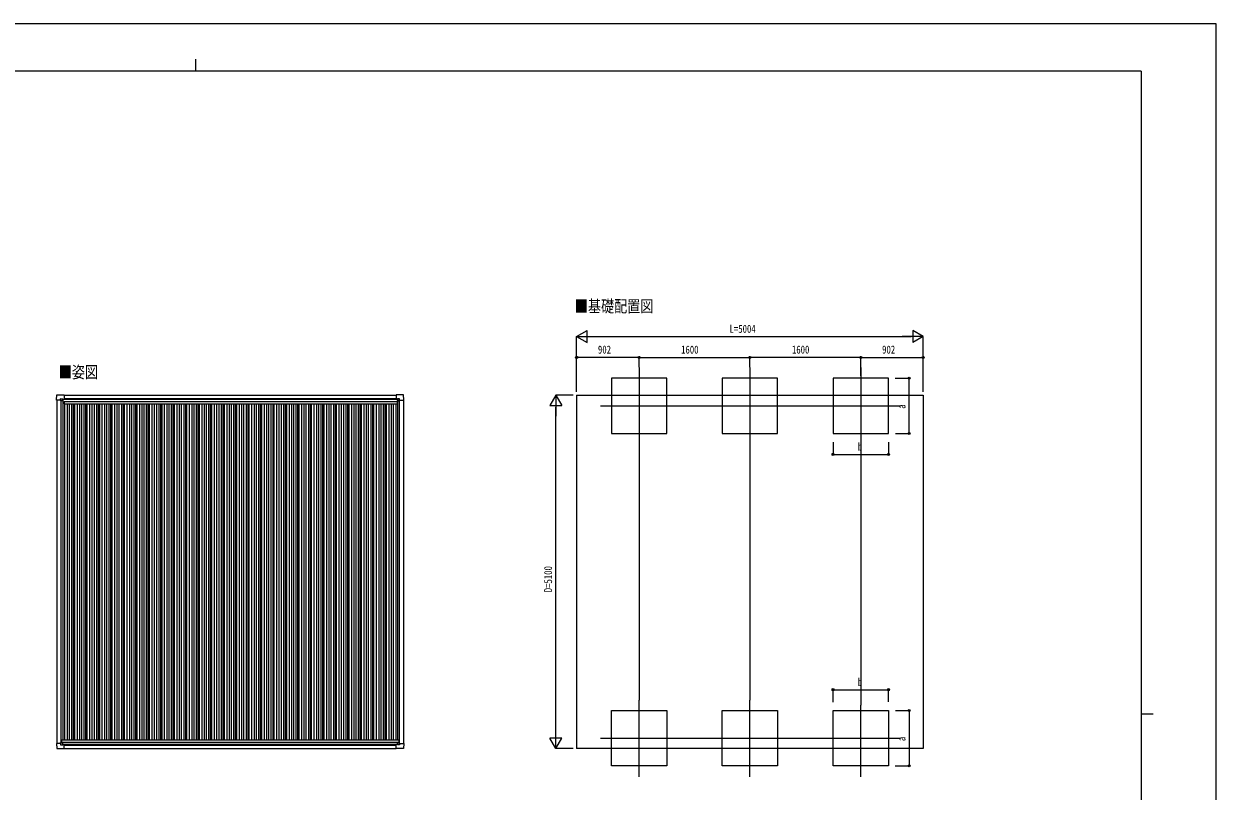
# Model space of a CAD drawing. Units: millimetres, scale not verified. Extents: x -14718 to 14718, y -10395 to 10395.
# Drawn here: x -2496 to 14718, y -678 to 10395 of the extents above; entities that cross this region are included whole.
import ezdxf
from ezdxf.enums import TextEntityAlignment as Align

# ---------------------------------------------------------------- set-up
doc = ezdxf.new("R2010")
doc.units = ezdxf.units.MM
doc.header["$LTSCALE"] = 50
for name, color, linetype in [('0-2_USER1', 3, 'Continuous'), ('0-3_YKK_12', 2, 'Continuous'), ('0-4_YKK_13', 4, 'Continuous'), ('0-5_YKK_A1', 4, 'Continuous'), ('0-6_YKK_D', 6, 'Continuous'), ('0-7_YKK_ZWAK', 7, 'Continuous')]:
    doc.layers.add(name, color=color, linetype=linetype)
doc.styles.add('ＭＳ ゴシック', font='')
doc.styles.get('ＭＳ ゴシック').set_extended_font_data('MS Gothic')

msp = doc.modelspace()

# ---------------------------------------------------------------- linework, layer by layer
at = {"layer": '0-3_YKK_12'}
for p, q in [((6386.67, 5437.9), (6386.67, 4331.25)), ((7986.67, 5437.9), (7986.67, 4331.25)), ((9586.67, 5437.9), (9586.67, 4406.25)), ((5828, 4881.64), (10160.91, 4881.64)), ((6386.67, -470.53), (6386.67, 636.12)), ((7986.67, -470.53), (7986.67, 636.12)), ((9586.67, -470.53), (9586.67, 561.12)), ((5828, 85.73), (10160.91, 85.73))]:
    msp.add_line(p, q, dxfattribs=at)
at = {"layer": '0-4_YKK_13'}
for p, q in [((-1916.37, 5039.48), (-1915.52, 5038.62)), ((-1915.52, 5038.62), (-1915.52, 4981.02)), ((2881.54, 5039.48), (2880.68, 5038.62)), ((2880.68, 5038.62), (2880.68, 4981.02)), ((-2022.51, 4966.12), (-2023.34, 4966.95)), ((-1964.14, 4966.12), (-2022.51, 4966.12)), ((-1964.14, 4966.12), (-1964.14, 4982.56)), ((-1964.14, 4966.12), (-1964.14, 4953.12)), ((-1963.14, 4983.56), (-1933.22, 4983.56)), ((-1938.54, 4960.58), (-1938.54, 4959.62)), ((-1932.52, 4983.27), (-1931.52, 4982.27)), ((-1931.52, 4982.27), (-1931.52, 4952.62)), ((-1931.52, 4980.47), (-1916.72, 4980.47)), ((-1916.69, 4980.47), (-1915.97, 4980.52)), ((-1915.52, 4981.02), (-1915.52, 4981)), ((2880.68, 4981.02), (2880.68, 4981)), ((2881.86, 4980.47), (2881.14, 4980.52)), ((2896.68, 4980.47), (2881.89, 4980.47)), ((2897.68, 4983.27), (2896.68, 4982.27)), ((2896.68, 4982.27), (2896.68, 4952.62)), ((2928.31, 4983.56), (2898.39, 4983.56)), ((2903.7, 4960.58), (2903.7, 4959.62)), ((2929.3, 4966.12), (2929.3, 4982.56)), ((2929.3, 4966.12), (2929.3, 4953.12)), ((2929.3, 4966.12), (2987.68, 4966.12)), ((2987.68, 4966.12), (2988.51, 4966.95)), ((-2022.51, 8.73), (-2023.34, 7.91)), ((-1964.14, 8.73), (-2022.51, 8.73)), ((-1964.14, 8.73), (-1964.14, 21.73)), ((-1964.14, 8.73), (-1964.14, -7.71)), ((-1938.54, 14.27), (-1938.54, 15.23)), ((-1931.52, -7.41), (-1931.52, 22.23)), ((2896.7, -7.52), (2896.7, 22.12)), ((2903.72, 14.16), (2903.72, 15.12)), ((2929.32, 8.62), (2929.32, 21.62)), ((2929.32, 8.62), (2987.69, 8.62)), ((2929.32, 8.62), (2929.32, -7.82)), ((2987.69, 8.62), (2988.52, 7.8)), ((-1963.14, -8.7), (-1933.22, -8.7)), ((-1932.52, -8.41), (-1931.52, -7.41)), ((-1931.52, -5.61), (-1916.72, -5.61)), ((-1916.69, -5.61), (-1915.97, -5.66)), ((-1916.37, -64.62), (-1915.52, -63.77)), ((-1915.52, -6.16), (-1915.52, -6.14)), ((-1915.52, -63.77), (-1915.52, -6.16)), ((2880.7, -6.27), (2880.7, -6.25)), ((2880.7, -63.88), (2880.7, -6.27)), ((2881.55, -64.73), (2880.7, -63.88)), ((2881.87, -5.72), (2881.15, -5.77)), ((2896.7, -5.72), (2881.9, -5.72)), ((2897.7, -8.52), (2896.7, -7.52)), ((2928.32, -8.81), (2898.4, -8.81))]:
    msp.add_line(p, q, dxfattribs=at)
for points in [[(-2023.34, 4966.95), (-2023.46, 4967.07), (-2019.05, 5039.15)], [(-2018.55, 5039.62), (-1916.52, 5039.62), (-1916.37, 5039.48)], [(2983.71, 5039.62), (2881.68, 5039.62), (2881.54, 5039.48)], [(2988.51, 4966.95), (2988.62, 4967.07), (2984.21, 5039.15)], [(-1932.02, 4952.12), (-1961.58, 4952.12), (-1963.14, 4952.12), (-1964.14, 4953.12)], [(-1940.46, 4961.54), (-1941.42, 4961.54), (-1941.42, 4962.5), (-1940.46, 4962.5)], [(-1939.5, 4963.46), (-1939.5, 4964.42), (-1938.54, 4964.42), (-1938.54, 4963.46)], [(-1938.54, 4959.62), (-1939.5, 4959.62), (-1939.5, 4960.58)], [(-1937.58, 4962.5), (-1936.62, 4962.5), (-1936.62, 4961.54), (-1937.58, 4961.54)], [(2897.18, 4952.12), (2926.74, 4952.12), (2928.3, 4952.12), (2929.3, 4953.12)], [(2902.74, 4962.5), (2901.78, 4962.5), (2901.78, 4961.54), (2902.74, 4961.54)], [(2904.66, 4963.46), (2904.66, 4964.42), (2903.7, 4964.42), (2903.7, 4963.46)], [(2903.7, 4959.62), (2904.66, 4959.62), (2904.66, 4960.58)], [(2905.62, 4961.54), (2906.58, 4961.54), (2906.58, 4962.5), (2905.62, 4962.5)], [(-2023.34, 7.91), (-2023.46, 7.79), (-2019.05, -64.3)], [(-1932.02, 22.73), (-1961.58, 22.73), (-1963.14, 22.73), (-1964.14, 21.73)], [(-1940.46, 13.31), (-1941.42, 13.31), (-1941.42, 12.35), (-1940.46, 12.35)], [(-1938.54, 15.23), (-1939.5, 15.23), (-1939.5, 14.27)], [(-1939.5, 11.39), (-1939.5, 10.43), (-1938.54, 10.43), (-1938.54, 11.39)], [(-1937.58, 12.35), (-1936.62, 12.35), (-1936.62, 13.31), (-1937.58, 13.31)], [(2897.2, 22.62), (2926.76, 22.62), (2928.32, 22.62), (2929.32, 21.62)], [(2902.76, 12.24), (2901.8, 12.24), (2901.8, 13.2), (2902.76, 13.2)], [(2903.72, 15.12), (2904.68, 15.12), (2904.68, 14.16)], [(2904.68, 11.28), (2904.68, 10.32), (2903.72, 10.32), (2903.72, 11.28)], [(2905.64, 13.2), (2906.6, 13.2), (2906.6, 12.24), (2905.64, 12.24)], [(2988.52, 7.8), (2988.64, 7.68), (2984.23, -64.41)], [(-2018.55, -64.77), (-1916.52, -64.77), (-1916.37, -64.62)], [(2983.73, -64.88), (2881.7, -64.88), (2881.55, -64.73)]]:
    msp.add_lwpolyline(points, dxfattribs=at)
for centre in [(-1939.02, 4962.02), (2904.18, 4962.02), (-1939.02, 12.83), (2904.2, 12.72)]:
    msp.add_circle(centre, 5.3, dxfattribs=at)
for centre, radius, start, end in [((-2018.55, 5039.12), 0.5, 90, 176.5), ((2983.71, 5039.12), 0.5, 3.5, 90), ((-1940.46, 4963.46), 0.96, 270, 0), ((-1940.46, 4960.58), 0.96, 0, 90), ((-1937.58, 4963.46), 0.96, 180, 270), ((-1937.58, 4960.58), 0.96, 90, 180), ((-1932.02, 4952.62), 0.5, 270, 315), ((-1932.02, 4952.62), 0.5, 315, 0), ((-1916.72, 4980.97), 0.5, 270, 273.5), ((2881.89, 4980.97), 0.5, 266.5, 270), ((2897.18, 4952.62), 0.5, 180, 225), ((2897.18, 4952.62), 0.5, 225, 270), ((2902.74, 4963.46), 0.96, 270, 0), ((2902.74, 4960.58), 0.96, 0, 90), ((2905.62, 4963.46), 0.96, 180, 270), ((2905.62, 4960.58), 0.96, 90, 180), ((-1940.46, 14.27), 0.96, 270, 0), ((-1940.46, 11.39), 0.96, 0, 90), ((-1937.58, 14.27), 0.96, 180, 270), ((-1937.58, 11.39), 0.96, 90, 180), ((-1932.02, 22.23), 0.5, 45, 90), ((-1932.02, 22.23), 0.5, 0, 45), ((2897.2, 22.12), 0.5, 135, 180), ((2897.2, 22.12), 0.5, 90, 135), ((2902.76, 14.16), 0.96, 270, 0), ((2902.76, 11.28), 0.96, 0, 90), ((2905.64, 14.16), 0.96, 180, 270), ((2905.64, 11.28), 0.96, 90, 180), ((-2018.55, -64.27), 0.5, 183.5, 270), ((-1916.72, -6.11), 0.5, 86.5, 90), ((2881.9, -6.22), 0.5, 90, 93.5), ((2983.73, -64.38), 0.5, 270, 356.5)]:
    msp.add_arc(centre, radius, start, end, dxfattribs=at)
for centre, major_axis, ratio, start_param, end_param in [((-1963.14, 4982.56), (-0.71, 0.71), 0.99628, 5.49965061, 7.06672), ((-1933.22, 4982.56), (0, 1), 0.998135, 5.49778714, 6.28318531), ((-1916.02, 4981.01), (0.368, -0.347), 0.974973, 5.45460589, 7.02540222), ((2881.18, 4981.01), (-0.368, -0.347), 0.974973, 5.5409684, 7.11176473), ((2898.39, 4982.56), (0, 1), 0.998135, 6.28318531, 7.06858347), ((2928.3, 4982.56), (0.71, 0.71), 0.99628, 5.49965061, 7.06672), ((-1963.14, -7.7), (-0.71, -0.71), 0.99628, 5.49965061, 7.06672), ((-1933.22, -7.7), (0, -1), 0.998135, 6.28318531, 7.06858347), ((-1916.02, -6.15), (0.368, 0.347), 0.974973, 5.5409684, 7.11176473), ((2881.2, -6.27), (-0.368, 0.347), 0.974973, 5.45460589, 7.02540222), ((2898.4, -7.81), (0, -1), 0.998135, 5.49778714, 6.28318531), ((2928.32, -7.81), (0.71, -0.71), 0.99628, 5.49965061, 7.06672)]:
    msp.add_ellipse(centre, major_axis=major_axis, ratio=ratio, start_param=start_param, end_param=end_param, dxfattribs=at)
at = {"layer": '0-5_YKK_A1'}
for p, q in [((-1915.52, 5036.49), (2880.68, 5036.49)), ((5484.67, 5036.49), (10488.67, 5036.49)), ((5484.67, 5036.49), (5484.67, -63.51)), ((10488.67, 5036.49), (10488.67, -63.51)), ((-2019.52, 4966.12), (-2019.52, 8.73)), ((-1959.52, 4952.12), (-1959.52, 22.73)), ((-1932.52, 4952.12), (-1932.52, 64.41)), ((-1932.52, 4921.49), (-1913.52, 4921.49)), ((-1931.52, 4979.1), (2896.68, 4979.1)), ((-1931.52, 4977.31), (2896.68, 4977.31)), ((-1915.52, 4990.44), (2880.68, 4990.44)), ((-1913.52, 4943.78), (2895.48, 4943.78)), ((-1913.52, 4943.78), (-1913.52, 4908.93)), ((-1913.52, 4908.93), (2895.48, 4908.93)), ((-1907.42, 4908.93), (-1907.42, 64.41)), ((-1872.42, 4908.93), (-1872.42, 64.41)), ((-1842.42, 4908.93), (-1842.42, 64.41)), ((-1807.42, 4908.93), (-1807.42, 64.41)), ((-1783.26, 4908.93), (-1783.26, 64.41)), ((-1765.32, 4908.93), (-1765.32, 64.41)), ((-1727.42, 4908.93), (-1727.42, 64.41)), ((-1692.42, 4908.93), (-1692.42, 64.41)), ((-1662.42, 4908.93), (-1662.42, 64.41)), ((-1627.42, 4908.93), (-1627.42, 64.41)), ((-1603.26, 4908.93), (-1603.26, 64.41)), ((-1585.32, 4908.93), (-1585.32, 64.41)), ((-1547.42, 4908.93), (-1547.42, 64.41)), ((-1512.42, 4908.93), (-1512.42, 64.41)), ((-1482.42, 4908.93), (-1482.42, 64.41)), ((-1447.42, 4908.93), (-1447.42, 64.41)), ((-1423.26, 4908.93), (-1423.26, 64.41)), ((-1405.32, 4908.93), (-1405.32, 64.41)), ((-1367.42, 4908.93), (-1367.42, 64.41)), ((-1332.42, 4908.93), (-1332.42, 64.41)), ((-1302.42, 4908.93), (-1302.42, 64.41)), ((-1267.42, 4908.93), (-1267.42, 64.41)), ((-1243.26, 4908.93), (-1243.26, 64.41)), ((-1225.32, 4908.93), (-1225.32, 64.41)), ((-1187.42, 4908.93), (-1187.42, 64.41)), ((-1152.42, 4908.93), (-1152.42, 64.41)), ((-1122.42, 4908.93), (-1122.42, 64.41)), ((-1087.42, 4908.93), (-1087.42, 64.41)), ((-1063.26, 4908.93), (-1063.26, 64.41)), ((-1045.32, 4908.93), (-1045.32, 64.41)), ((-1007.42, 4908.93), (-1007.42, 64.41)), ((-972.42, 4908.93), (-972.42, 64.41)), ((-942.42, 4908.93), (-942.42, 64.41)), ((-907.42, 4908.93), (-907.42, 64.41)), ((-883.26, 4908.93), (-883.26, 64.41)), ((-865.32, 4908.93), (-865.32, 64.41)), ((-827.42, 4908.93), (-827.42, 64.41)), ((-792.42, 4908.93), (-792.42, 64.41)), ((-762.42, 4908.93), (-762.42, 64.41)), ((-727.42, 4908.93), (-727.42, 64.41)), ((-703.26, 4908.93), (-703.26, 64.41)), ((-685.32, 4908.93), (-685.32, 64.41)), ((-647.42, 4908.93), (-647.42, 64.41)), ((-612.42, 4908.93), (-612.42, 64.41)), ((-582.42, 4908.93), (-582.42, 64.41)), ((-547.42, 4908.93), (-547.42, 64.41)), ((-523.26, 4908.93), (-523.26, 64.41)), ((-505.32, 4908.93), (-505.32, 64.41)), ((-467.42, 4908.93), (-467.42, 64.41)), ((-432.42, 4908.93), (-432.42, 64.41)), ((-402.42, 4908.93), (-402.42, 64.41)), ((-367.42, 4908.93), (-367.42, 64.41)), ((-343.26, 4908.93), (-343.26, 64.41)), ((-325.32, 4908.93), (-325.32, 64.41)), ((-287.42, 4908.93), (-287.42, 64.41)), ((-252.42, 4908.93), (-252.42, 64.41)), ((-222.42, 4908.93), (-222.42, 64.41)), ((-187.42, 4908.93), (-187.42, 64.41)), ((-163.26, 4908.93), (-163.26, 64.41)), ((-145.32, 4908.93), (-145.32, 64.41)), ((-107.42, 4908.93), (-107.42, 64.41)), ((-72.42, 4908.93), (-72.42, 64.41)), ((-42.42, 4908.93), (-42.42, 64.41)), ((-7.42, 4908.93), (-7.42, 64.41)), ((16.74, 4908.93), (16.74, 64.41)), ((34.68, 4908.93), (34.68, 64.41)), ((72.58, 4908.93), (72.58, 64.41)), ((107.58, 4908.93), (107.58, 64.41)), ((137.58, 4908.93), (137.58, 64.41)), ((172.58, 4908.93), (172.58, 64.41)), ((196.74, 4908.93), (196.74, 64.41)), ((214.68, 4908.93), (214.68, 64.41)), ((252.58, 4908.93), (252.58, 64.41)), ((287.58, 4908.93), (287.58, 64.41)), ((317.58, 4908.93), (317.58, 64.41)), ((352.58, 4908.93), (352.58, 64.41)), ((376.74, 4908.93), (376.74, 64.41)), ((394.68, 4908.93), (394.68, 64.41)), ((432.58, 4908.93), (432.58, 64.41)), ((467.58, 4908.93), (467.58, 64.41)), ((497.58, 4908.93), (497.58, 64.41)), ((532.58, 4908.93), (532.58, 64.41)), ((556.74, 4908.93), (556.74, 64.41)), ((574.68, 4908.93), (574.68, 64.41)), ((612.58, 4908.93), (612.58, 64.41)), ((647.58, 4908.93), (647.58, 64.41)), ((677.58, 4908.93), (677.58, 64.41)), ((712.58, 4908.93), (712.58, 64.41)), ((736.74, 4908.93), (736.74, 64.41)), ((754.68, 4908.93), (754.68, 64.41)), ((792.58, 4908.93), (792.58, 64.41)), ((827.58, 4908.93), (827.58, 64.41)), ((857.58, 4908.93), (857.58, 64.41)), ((892.58, 4908.93), (892.58, 64.41)), ((916.74, 4908.93), (916.74, 64.41)), ((934.68, 4908.93), (934.68, 64.41)), ((972.58, 4908.93), (972.58, 64.41)), ((1007.58, 4908.93), (1007.58, 64.41)), ((1037.58, 4908.93), (1037.58, 64.41)), ((1072.58, 4908.93), (1072.58, 64.41)), ((1096.74, 4908.93), (1096.74, 64.41)), ((1114.68, 4908.93), (1114.68, 64.41)), ((1152.58, 4908.93), (1152.58, 64.41)), ((1187.58, 4908.93), (1187.58, 64.41)), ((1217.58, 4908.93), (1217.58, 64.41)), ((1252.58, 4908.93), (1252.58, 64.41)), ((1276.74, 4908.93), (1276.74, 64.41)), ((1294.68, 4908.93), (1294.68, 64.41)), ((1332.58, 4908.93), (1332.58, 64.41)), ((1367.58, 4908.93), (1367.58, 64.41)), ((1397.58, 4908.93), (1397.58, 64.41)), ((1432.58, 4908.93), (1432.58, 64.41)), ((1456.74, 4908.93), (1456.74, 64.41)), ((1474.68, 4908.93), (1474.68, 64.41)), ((1512.58, 4908.93), (1512.58, 64.41)), ((1547.58, 4908.93), (1547.58, 64.41)), ((1577.58, 4908.93), (1577.58, 64.41)), ((1612.58, 4908.93), (1612.58, 64.41)), ((1636.74, 4908.93), (1636.74, 64.41)), ((1654.68, 4908.93), (1654.68, 64.41)), ((1692.58, 4908.93), (1692.58, 64.41)), ((1727.58, 4908.93), (1727.58, 64.41)), ((1757.58, 4908.93), (1757.58, 64.41)), ((1792.58, 4908.93), (1792.58, 64.41)), ((1816.74, 4908.93), (1816.74, 64.41)), ((1834.68, 4908.93), (1834.68, 64.41)), ((1872.58, 4908.93), (1872.58, 64.41)), ((1907.58, 4908.93), (1907.58, 64.41)), ((1937.58, 4908.93), (1937.58, 64.41)), ((1972.58, 4908.93), (1972.58, 64.41)), ((1996.74, 4908.93), (1996.74, 64.41)), ((2014.68, 4908.93), (2014.68, 64.41)), ((2052.58, 4908.93), (2052.58, 64.41)), ((2087.58, 4908.93), (2087.58, 64.41)), ((2117.58, 4908.93), (2117.58, 64.41)), ((2152.58, 4908.93), (2152.58, 64.41)), ((2176.74, 4908.93), (2176.74, 64.41)), ((2194.68, 4908.93), (2194.68, 64.41)), ((2232.58, 4908.93), (2232.58, 64.41)), ((2267.58, 4908.93), (2267.58, 64.41)), ((2297.58, 4908.93), (2297.58, 64.41)), ((2332.58, 4908.93), (2332.58, 64.41)), ((2356.74, 4908.93), (2356.74, 64.41)), ((2374.68, 4908.93), (2374.68, 64.41)), ((2412.58, 4908.93), (2412.58, 64.41)), ((2447.58, 4908.93), (2447.58, 64.41)), ((2477.58, 4908.93), (2477.58, 64.41)), ((2512.58, 4908.93), (2512.58, 64.41)), ((2536.74, 4908.93), (2536.74, 64.41)), ((2554.68, 4908.93), (2554.68, 64.41)), ((2592.58, 4908.93), (2592.58, 64.41)), ((2627.58, 4908.93), (2627.58, 64.41)), ((2657.58, 4908.93), (2657.58, 64.41)), ((2692.58, 4908.93), (2692.58, 64.41)), ((2716.74, 4908.93), (2716.74, 64.41)), ((2734.68, 4908.93), (2734.68, 64.41)), ((2772.58, 4908.93), (2772.58, 64.41)), ((2807.58, 4908.93), (2807.58, 64.41)), ((2837.58, 4908.93), (2837.58, 64.41)), ((2872.58, 4908.93), (2872.58, 64.41)), ((2895.48, 4943.78), (2895.48, 4908.93)), ((2895.48, 4921.49), (2897.68, 4921.49)), ((2897.68, 4952.12), (2897.68, 64.41)), ((2924.68, 4952.12), (2924.68, 22.62)), ((2984.68, 4966.12), (2984.7, 8.62)), ((-1952.42, 64.41), (2917.58, 64.41)), ((-1952.42, 64.41), (-1952.42, 22.73)), ((-1952.42, 29.72), (2917.58, 29.72)), ((2917.58, 64.41), (2917.58, 22.62)), ((-1931.52, -2.42), (2896.7, -2.42)), ((-1915.52, -15.17), (2880.7, -15.17)), ((-1915.52, -63.51), (2880.7, -63.51)), ((10488.67, -63.51), (5484.67, -63.51))]:
    msp.add_line(p, q, dxfattribs=at)
for points in [[(5986.87, 4481.64), (6786.87, 4481.64), (6786.87, 5281.64), (5986.87, 5281.64)], [(7586.87, 4481.64), (8386.87, 4481.64), (8386.87, 5281.64), (7586.87, 5281.64)], [(9186.87, 4481.64), (9986.87, 4481.64), (9986.87, 5281.64), (9186.87, 5281.64)], [(5986.87, 485.73), (6786.87, 485.73), (6786.87, -314.27), (5986.87, -314.27)], [(7586.87, 485.73), (8386.87, 485.73), (8386.87, -314.27), (7586.87, -314.27)], [(9186.87, 485.73), (9986.87, 485.73), (9986.87, -314.27), (9186.87, -314.27)]]:
    msp.add_lwpolyline(points, close=True, dxfattribs=at)
at = {"layer": '0-6_YKK_D'}
for p, q in [((5484.67, 5881.64), (5636.22, 5969.14)), ((5484.67, 5086.49), (5484.67, 5882.64)), ((5484.67, 5881.64), (5636.22, 5794.14)), ((5484.67, 5881.64), (5787.78, 5881.64)), ((5636.22, 5794.14), (5636.22, 5969.14)), ((5659.67, 5881.64), (10313.67, 5881.64)), ((10488.67, 5881.64), (10185.56, 5881.64)), ((10488.67, 5881.64), (10337.11, 5969.14)), ((10337.11, 5969.14), (10337.11, 5794.14)), ((10488.67, 5881.64), (10337.11, 5794.14)), ((10488.67, 5086.49), (10488.67, 5882.64)), ((5484.67, 5087.49), (5484.67, 5582.64)), ((6386.67, 5581.64), (5484.67, 5581.64)), ((6386.67, 5440.88), (6386.67, 5582.64)), ((6386.67, 5440.88), (6386.67, 5582.64)), ((6386.67, 5581.64), (7986.67, 5581.64)), ((7986.67, 5438.9), (7986.67, 5582.64)), ((7986.67, 5438.9), (7986.67, 5582.64)), ((9586.67, 5581.64), (7986.67, 5581.64)), ((9586.67, 5316.22), (9586.67, 5582.64)), ((9586.67, 5440.88), (9586.67, 5582.64)), ((9586.67, 5581.64), (10488.67, 5581.64)), ((10488.67, 5086.49), (10488.67, 5582.64)), ((10082.6, 5281.64), (10287.87, 5281.64)), ((10286.87, 4481.64), (10286.87, 5281.64)), ((5184.67, 5036.49), (5097.17, 4884.94)), ((5434.67, 5036.49), (5183.67, 5036.49)), ((5184.67, 5036.49), (5272.17, 4884.94)), ((5184.67, 5036.49), (5184.67, 4733.39)), ((5097.17, 4884.94), (5272.17, 4884.94)), ((5184.67, 111.49), (5184.67, 4861.49)), ((10087.69, 4481.64), (10287.87, 4481.64)), ((6386.67, 4330.75), (6386.67, 636.62)), ((7986.67, 4330.75), (7986.67, 636.62)), ((9186.87, 4359.55), (9186.87, 4180.64)), ((9586.67, 4406.25), (9586.67, 561.12)), ((9986.87, 4357.62), (9986.87, 4180.64)), ((9186.87, 4181.64), (9986.87, 4181.64)), ((9186.87, 607.81), (9186.87, 786.73)), ((9186.87, 785.73), (9986.87, 785.73)), ((9986.87, 609.74), (9986.87, 786.73)), ((10087.69, 485.73), (10287.87, 485.73)), ((10286.87, 485.73), (10286.87, -314.27)), ((5184.67, -63.51), (5184.67, 239.6)), ((5184.67, -63.51), (5097.17, 88.05)), ((5272.17, 88.05), (5097.17, 88.05)), ((5184.67, -63.51), (5272.17, 88.05)), ((5434.67, -63.51), (5183.67, -63.51)), ((10082.6, -314.27), (10287.87, -314.27))]:
    msp.add_line(p, q, dxfattribs=at)
for centre in [(5484.67, 5581.64), (6386.67, 5581.64), (6386.67, 5581.64), (7986.67, 5581.64), (7986.67, 5581.64), (9586.67, 5581.64), (9586.67, 5581.64), (10488.67, 5581.64), (10286.87, 5281.64), (10286.87, 4481.64), (9186.87, 4181.64), (9986.87, 4181.64), (9186.87, 785.73), (9986.87, 785.73), (10286.87, 485.73), (10286.87, -314.27)]:
    msp.add_circle(centre, 14.88, dxfattribs=at)
at = {"layer": '0-7_YKK_ZWAK'}
for p, q in [((-17.43, 9887.5), (-17.43, 9712.5)), ((13632.57, 9712.5), (-13667.43, 9712.5)), ((13632.57, 9712.5), (13632.57, -8837.5)), ((13632.57, 437.5), (13807.57, 437.5))]:
    msp.add_line(p, q, dxfattribs=at)
msp.add_lwpolyline([(-14717.5, -10395), (14717.5, -10395), (14717.5, 10395), (-14717.5, 10395)], close=True, dxfattribs=at)

# ---------------------------------------------------------------- texts
at = {"layer": '0-2_USER1', "style": 'ＭＳ ゴシック', "width": 0.8}
for s, p in [('■基礎配置図', (5459.29, 6181.13)), ('■姿図', (-1991.71, 5230.13))]:
    msp.add_text(s, height=173.2, dxfattribs=at).set_placement(p, align=Align.BOTTOM_LEFT)
at = {"layer": '0-6_YKK_D', "style": 'ＭＳ ゴシック', "width": 0.8}
for s, p in [('L=5004', (7692.67, 5901.64)), ('902', (5792.87, 5601.64)), ('1600', (6993.47, 5601.64)), ('1600', (8593.47, 5601.64)), ('902', (9894.87, 5601.64)), ('b', (9544.87, 4201.64)), ('b', (9544.87, 805.73))]:
    msp.add_text(s, height=115.5, dxfattribs=at).set_placement(p, align=Align.BOTTOM_LEFT)
for s, p in [('a', (10266.87, 4839.64)), ('D=5100', (5164.67, 2192.49)), ('a', (10266.87, 43.73))]:
    msp.add_text(s, height=115.5, rotation=90, dxfattribs=at).set_placement(p, align=Align.BOTTOM_LEFT)

doc.saveas('drawing.dxf')
